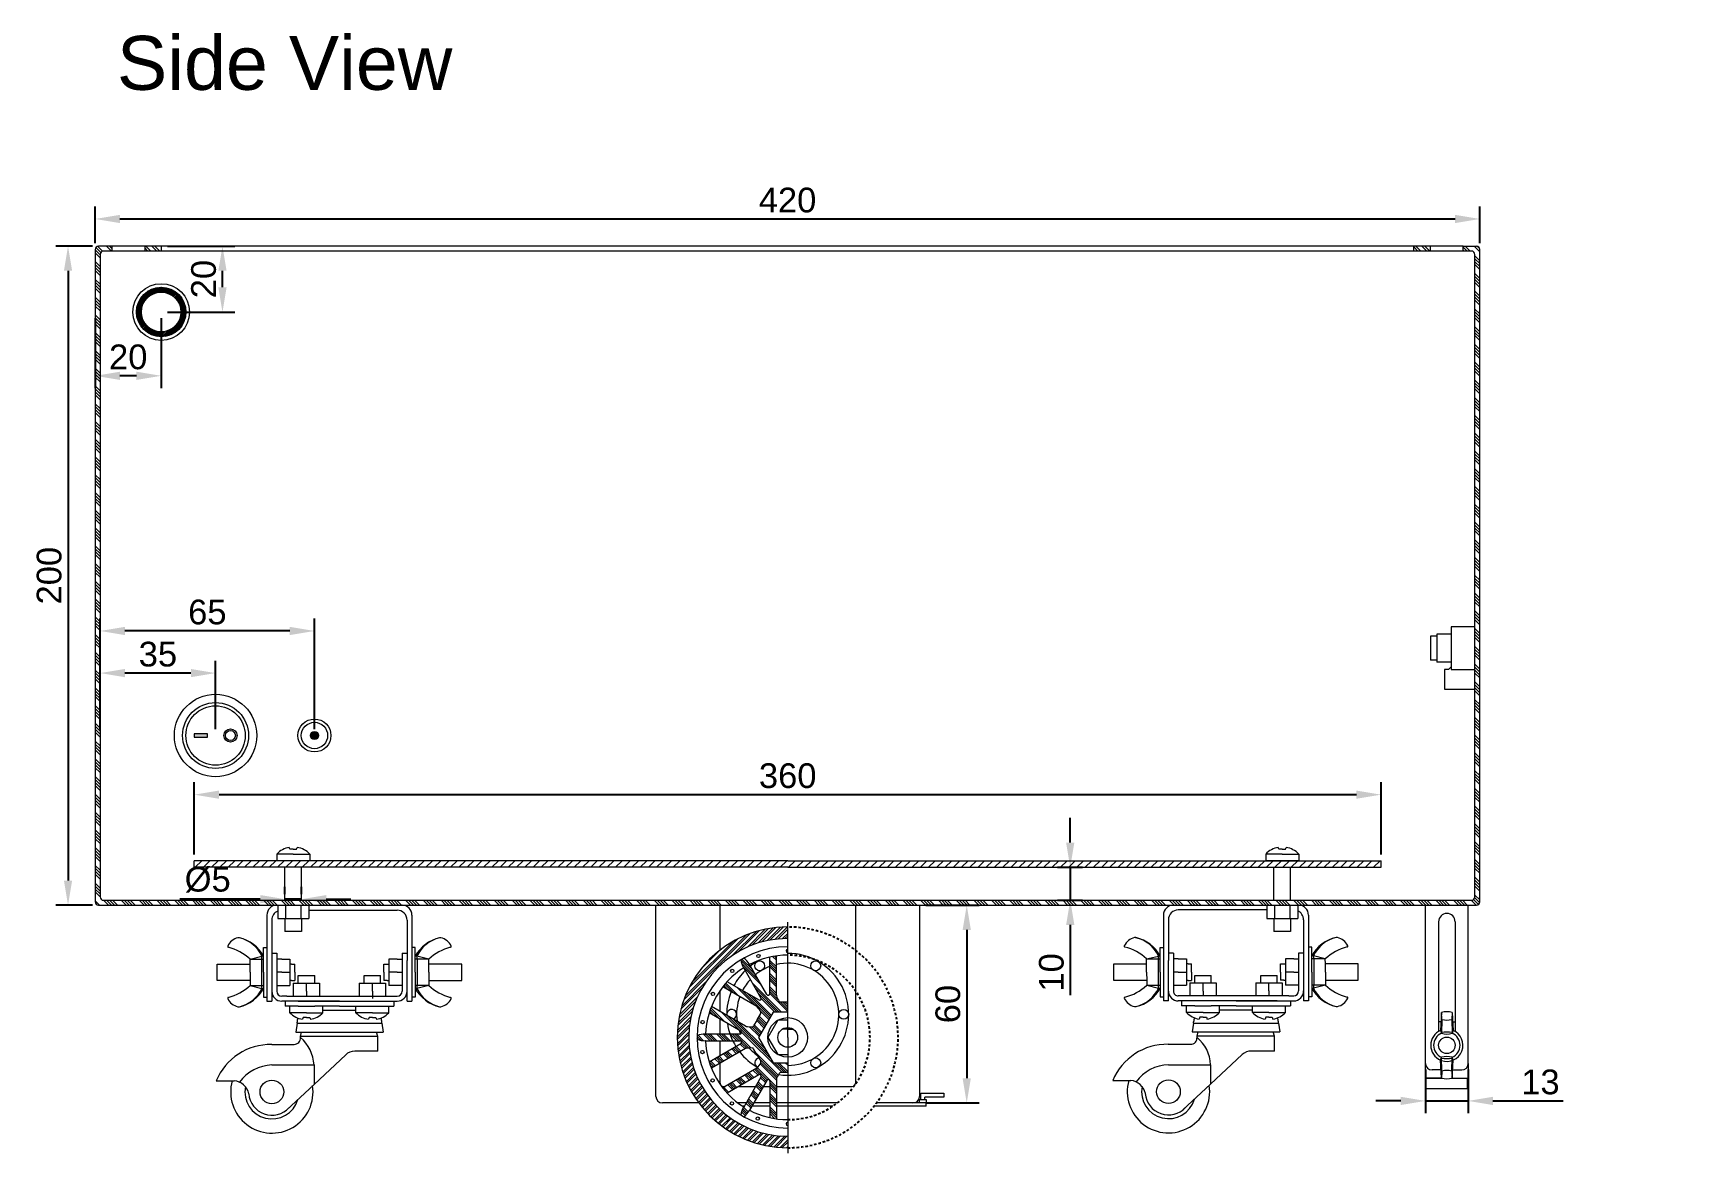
# Model space of a CAD drawing. Header units: millimetres. Extents: x 29 to 3003, y -283 to 1331.
# Drawn here: x 81 to 582, y 575 to 915 of the extents above; entities that cross this region are included whole.
import ezdxf

# ---------------------------------------------------------------- set-up
doc = ezdxf.new("R2010")
doc.units = ezdxf.units.MM
doc.linetypes.add('JIS_02_0.7', pattern=[1.35, 0.75, -0.6])
doc.linetypes.add('JIS_02_1.0', pattern=[2, 1, -1])
doc.layers.get('0').update_dxf_attribs({"lineweight": 9})
doc.layers.add('Dimensions', color=30, linetype='Continuous', lineweight=13)
doc.layers.add('Wheel', color=7, linetype='Continuous', lineweight=9)
doc.layers.add('Wheel Lines', color=7, linetype='JIS_02_1.0')
doc.styles.get("Standard").update_dxf_attribs({"font": 'arial.ttf'})
doc.dimstyles.new('ISO-25', dxfattribs={"dimscale": 3, "dimtxt": 2.5, "dimasz": 2.5, "dimexe": 1.25, "dimexo": 0.625, "dimtad": 1, "dimtxsty": 'Standard', "dimcen": 2.5, "dimadec": 0, "dimazin": 0, "dimtfac": 1, "dimtmove": 0, "dimatfit": 3, "dimfxl": 1, "dimarcsym": 0})

# ---------------------------------------------------------------- blocks, each defined once
blk = doc.blocks.new('Roda (Lado)')
for p, q in [((0, 0), (-16.5, 0)), ((-16.5, 0), (-16.5, -1.5)), ((0, 0), (16.5, 0)), ((16.5, 0), (16.5, -1.5)), ((-12.5, -1.5), (-16.5, -1.5)), ((-15, -3.5), (-15, -1.5)), ((-10, -3.5), (-15, -3.5)), ((-12.5, -1.5), (-7.5, -1.5)), ((-11, -4.97), (-11.2, -5.5)), ((-10, -4.97), (-11, -4.97)), ((-10, -3.5), (-5, -3.5)), ((-10, -4.97), (-9, -4.97)), ((-9, -4.97), (-8.8, -5.5)), ((0, -1.5), (-7.5, -1.5)), ((-5, -2.84), (-5, -1.5)), ((5, -2.84), (-5, -2.84)), ((-5, -3.5), (-5, -2.84)), ((0, -1.5), (16.5, -1.5)), ((5, -2.84), (5, -1.5)), ((5, -3.5), (5, -2.84)), ((10, -3.5), (5, -3.5)), ((9, -4.97), (8.8, -5.5)), ((10, -4.97), (9, -4.97)), ((10, -3.5), (15, -3.5)), ((10, -4.97), (11, -4.97)), ((11, -4.97), (11.2, -5.5)), ((15, -3.5), (15, -1.5)), ((-12.85, -6.72), (-13.26, -9.42)), ((-13.26, -9.42), (13.26, -9.42)), ((-12.85, -6.72), (-12.85, -6.34)), ((-12.85, -6.72), (12.85, -6.72)), ((-11.82, -10.7), (-11.53, -9.42)), ((11.63, -10.7), (11.26, -9.42)), ((12.85, -6.72), (12.85, -6.34)), ((12.85, -6.72), (13.26, -9.42)), ((-20.55, -13.16), (-13.76, -13.16)), ((11.63, -10.7), (-11.82, -10.7)), ((-11.82, -11.06), (-11.82, -10.7)), ((11.63, -15.22), (11.63, -10.7)), ((-20.51, -19.37), (-7.71, -19.37)), ((-7.71, -25.25), (1.89, -16.3)), ((-7.71, -19.37), (-7.71, -25.25)), ((11.63, -15.22), (4.62, -15.22)), ((-37.39, -24.17), (-31.94, -24.17)), ((-7.71, -25.25), (-16.11, -33.05))]:
    blk.add_line(p, q)
blk.add_circle((-20.49, -27.55), 3.59)
for centre, radius, start, end in [((-10.37, 0.69), 6.25, 222.1439, 262.3949), ((-9.63, 0.69), 6.25, 277.6051, 317.8561), ((9.63, 0.69), 6.25, 222.1439, 262.3949), ((10.37, 0.69), 6.25, 277.6051, 317.8561), ((-9.35, -6.34), 3.5, 159.7651, 180), ((9.35, -6.34), 3.5, 0, 20.2349), ((-20.84, -31.09), 17.94, 89.0762, 157.2925), ((-13.77, -11.2), 1.95, 270.2705, 4.1503), ((-19.31, -19.93), 11.61, 2.7683, 49.8413), ((-19.98, -32.22), 12.86, 92.1937, 143.5527), ((-20.49, -27.55), 8.18, 89.8843, 90.1157), ((-20.49, -27.55), 8.18, 89.8843, 90.1157), ((4.62, -19.22), 4, 90, 133), ((-20.49, -27.55), 12.5, 164.3045, 8.7551), ((-32.34, -29.09), 4.94, 11.6075, 85.3728), ((-20.49, -27.55), 8.18, 168.8662, 343.8135), ((-20.49, -27.55), 8.18, 168.8662, 343.8135), ((-20.49, -27.55), 7.04, 184.4613, 317.2353)]:
    blk.add_arc(centre, radius, start, end)
blk = doc.blocks.new('*D30')
at = {"layer": 'Defpoints', "color": 0, "transparency": 16777216}
for p in [(101, 850), (91.74, 650), (101, 650)]:
    blk.add_point(p, dxfattribs=at)
at = {"layer": 'Dimensions', "color": 0, "lineweight": -2, "transparency": 16777216}
for p, q in [((99.13, 850), (87.99, 850)), ((91.74, 842.5), (91.74, 657.5)), ((99.13, 650), (87.99, 650))]:
    blk.add_line(p, q, dxfattribs=at)
at = {"layer": 'Dimensions', "color": 0, "transparency": 16777216}
for points in [[(90.49, 842.5), (92.99, 842.5), (91.74, 850)], [(90.49, 657.5), (92.99, 657.5), (91.74, 650)]]:
    blk.add_solid(points, dxfattribs=at)
at = {"layer": 'Dimensions', "color": 0, "transparency": 16777216, "insert": (86.04, 750), "char_height": 7.5, "attachment_point": 5, "rotation": 90}
blk.add_mtext('200', dxfattribs=at)
blk = doc.blocks.new('*D31')
at = {"layer": 'Defpoints', "color": 0, "transparency": 16777216}
for p in [(520, 858.23), (100, 849), (520, 849)]:
    blk.add_point(p, dxfattribs=at)
at = {"layer": 'Dimensions', "color": 0, "lineweight": -2, "transparency": 16777216}
for p, q in [((100, 850.88), (100, 861.98)), ((520, 850.88), (520, 861.98)), ((107.5, 858.23), (512.5, 858.23))]:
    blk.add_line(p, q, dxfattribs=at)
at = {"layer": 'Dimensions', "color": 0, "transparency": 16777216}
for points in [[(107.5, 859.48), (107.5, 856.98), (100, 858.23)], [(512.5, 859.48), (512.5, 856.98), (520, 858.23)]]:
    blk.add_solid(points, dxfattribs=at)
at = {"layer": 'Dimensions', "color": 0, "transparency": 16777216, "insert": (310, 863.93), "char_height": 7.5, "attachment_point": 5}
blk.add_mtext('420', dxfattribs=at)
blk = doc.blocks.new('Screw Head (Side)')
for p, q in [((-5, -2), (-5, 0)), ((-5, 0), (5, 0)), ((5, -1.34), (5, 0)), ((0, -2), (-5, -2)), ((-1, -3.47), (-1.2, -4)), ((0, -3.47), (-1, -3.47)), ((0, -2), (5, -2)), ((0, -3.47), (1, -3.47)), ((1, -3.47), (1.2, -4)), ((5, -2), (5, -1.34))]:
    blk.add_line(p, q)
for centre, start, end in [((-0.37, 2.19), 222.1439, 262.3949), ((0.37, 2.19), 277.6051, 317.8561)]:
    blk.add_arc(centre, 6.25, start, end)
blk = doc.blocks.new('*D50')
at = {"layer": 'Defpoints', "color": 0, "transparency": 16777216}
for p in [(390.05, 661.5), (390.05, 651.5), (395.76, 651.5)]:
    blk.add_point(p, dxfattribs=at)
at = {"layer": 'Dimensions', "color": 0, "lineweight": -2, "transparency": 16777216}
for p, q in [((395.76, 669), (395.76, 676.5)), ((391.93, 661.5), (399.51, 661.5)), ((395.76, 661.5), (395.76, 651.5)), ((391.93, 651.5), (399.51, 651.5)), ((395.76, 644), (395.76, 622.74))]:
    blk.add_line(p, q, dxfattribs=at)
at = {"layer": 'Dimensions', "color": 0, "transparency": 16777216}
for points in [[(394.51, 669), (397.01, 669), (395.76, 661.5)], [(394.51, 644), (397.01, 644), (395.76, 651.5)]]:
    blk.add_solid(points, dxfattribs=at)
at = {"layer": 'Dimensions', "color": 0, "transparency": 16777216, "insert": (390.06, 629.62), "char_height": 7.5, "attachment_point": 5, "rotation": 90}
blk.add_mtext('10', dxfattribs=at)
blk = doc.blocks.new('*D55')
at = {"layer": 'Defpoints', "color": 0, "transparency": 16777216}
for p in [(503.5, 602), (516.5, 602), (516.5, 590.62)]:
    blk.add_point(p, dxfattribs=at)
at = {"layer": 'Dimensions', "color": 0, "lineweight": -2, "transparency": 16777216}
for p, q in [((503.5, 600.12), (503.5, 586.87)), ((516.5, 600.12), (516.5, 586.87)), ((496, 590.62), (488.5, 590.62)), ((503.5, 590.62), (516.5, 590.62)), ((524, 590.62), (545.29, 590.62))]:
    blk.add_line(p, q, dxfattribs=at)
at = {"layer": 'Dimensions', "color": 0, "transparency": 16777216}
for points in [[(496, 591.87), (496, 589.37), (503.5, 590.62)], [(524, 591.87), (524, 589.37), (516.5, 590.62)]]:
    blk.add_solid(points, dxfattribs=at)
at = {"layer": 'Dimensions', "color": 0, "transparency": 16777216, "insert": (538.39, 596.33), "char_height": 7.5, "attachment_point": 5}
blk.add_mtext('13', dxfattribs=at)
blk = doc.blocks.new('*D56')
at = {"layer": 'Defpoints', "color": 0, "transparency": 16777216}
for p in [(157.55, 651.83), (157.55, 651.5), (162.55, 651.5)]:
    blk.add_point(p, dxfattribs=at)
at = {"layer": 'Dimensions', "color": 0, "lineweight": -2, "transparency": 16777216}
for p, q in [((150.05, 651.83), (125.67, 651.83)), ((157.55, 653.38), (157.55, 655.58)), ((162.55, 651.83), (157.55, 651.83)), ((162.55, 653.38), (162.55, 655.58)), ((170.05, 651.83), (177.55, 651.83))]:
    blk.add_line(p, q, dxfattribs=at)
at = {"layer": 'Dimensions', "color": 0, "transparency": 16777216}
for points in [[(150.05, 653.08), (150.05, 650.58), (157.55, 651.83)], [(170.05, 653.08), (170.05, 650.58), (162.55, 651.83)]]:
    blk.add_solid(points, dxfattribs=at)
at = {"layer": 'Dimensions', "color": 0, "transparency": 16777216, "insert": (134.11, 657.75), "char_height": 7.5, "attachment_point": 5}
blk.add_mtext('%%C5', dxfattribs=at)
blk = doc.blocks.new('*D60')
at = {"layer": 'Defpoints', "color": 0, "transparency": 16777216}
for p in [(100, 830), (120, 830), (100, 810.64)]:
    blk.add_point(p, dxfattribs=at)
at = {"layer": 'Dimensions', "color": 0, "lineweight": -2, "transparency": 16777216}
for p, q in [((100, 828.12), (100, 806.89)), ((120, 828.12), (120, 806.89)), ((112.5, 810.64), (107.5, 810.64))]:
    blk.add_line(p, q, dxfattribs=at)
at = {"layer": 'Dimensions', "color": 0, "transparency": 16777216}
for points in [[(107.5, 811.89), (107.5, 809.39), (100, 810.64)], [(112.5, 811.89), (112.5, 809.39), (120, 810.64)]]:
    blk.add_solid(points, dxfattribs=at)
at = {"layer": 'Dimensions', "color": 0, "transparency": 16777216, "insert": (110, 816.34), "char_height": 7.5, "attachment_point": 5}
blk.add_mtext('20', dxfattribs=at)
blk = doc.blocks.new('*D61')
at = {"layer": 'Defpoints', "color": 0, "transparency": 16777216}
for p in [(120, 850), (138.59, 850), (120, 830)]:
    blk.add_point(p, dxfattribs=at)
at = {"layer": 'Dimensions', "color": 0, "lineweight": -2, "transparency": 16777216}
for p, q in [((121.88, 850), (142.34, 850)), ((138.59, 837.5), (138.59, 842.5)), ((121.88, 830), (142.34, 830))]:
    blk.add_line(p, q, dxfattribs=at)
at = {"layer": 'Dimensions', "color": 0, "transparency": 16777216}
for points in [[(137.34, 842.5), (139.84, 842.5), (138.59, 850)], [(137.34, 837.5), (139.84, 837.5), (138.59, 830)]]:
    blk.add_solid(points, dxfattribs=at)
at = {"layer": 'Dimensions', "color": 0, "transparency": 16777216, "insert": (132.89, 840), "char_height": 7.5, "attachment_point": 5, "rotation": 90}
blk.add_mtext('20', dxfattribs=at)
blk = doc.blocks.new('*D125')
at = {"layer": 'Defpoints', "color": 0, "transparency": 16777216}
for p in [(350.05, 650), (350.05, 590), (364.36, 590)]:
    blk.add_point(p, dxfattribs=at)
at = {"layer": 'Dimensions', "color": 0, "lineweight": -2, "transparency": 16777216}
for p, q in [((351.93, 650), (368.11, 650)), ((364.36, 642.5), (364.36, 597.5)), ((351.93, 590), (368.11, 590))]:
    blk.add_line(p, q, dxfattribs=at)
at = {"layer": 'Dimensions', "color": 0, "transparency": 16777216}
for points in [[(363.11, 642.5), (365.61, 642.5), (364.36, 650)], [(363.11, 597.5), (365.61, 597.5), (364.36, 590)]]:
    blk.add_solid(points, dxfattribs=at)
at = {"layer": 'Dimensions', "color": 0, "transparency": 16777216, "insert": (358.66, 620), "char_height": 7.5, "attachment_point": 5, "rotation": 90}
blk.add_mtext('60', dxfattribs=at)
blk = doc.blocks.new('*D132')
at = {"layer": 'Defpoints', "color": 0, "transparency": 16777216}
for p in [(490.05, 683.55), (130.05, 663.5), (490.05, 663.5)]:
    blk.add_point(p, dxfattribs=at)
at = {"layer": 'Dimensions', "color": 0, "lineweight": -2, "transparency": 16777216}
for p, q in [((130.05, 665.38), (130.05, 687.3)), ((490.05, 665.38), (490.05, 687.3)), ((137.55, 683.55), (482.55, 683.55))]:
    blk.add_line(p, q, dxfattribs=at)
at = {"layer": 'Dimensions', "color": 0, "transparency": 16777216}
for points in [[(137.55, 684.8), (137.55, 682.3), (130.05, 683.55)], [(482.55, 684.8), (482.55, 682.3), (490.05, 683.55)]]:
    blk.add_solid(points, dxfattribs=at)
at = {"layer": 'Dimensions', "color": 0, "transparency": 16777216, "insert": (310.05, 689.26), "char_height": 7.5, "attachment_point": 5}
blk.add_mtext('360', dxfattribs=at)
blk = doc.blocks.new('*D151')
at = {"layer": 'Defpoints', "color": 0, "transparency": 16777216}
for p in [(101.5, 720.44), (101.5, 701.5), (136.5, 701.5)]:
    blk.add_point(p, dxfattribs=at)
at = {"layer": 'Dimensions', "color": 0, "lineweight": -2, "transparency": 16777216}
for p, q in [((101.5, 703.38), (101.5, 724.19)), ((136.5, 703.38), (136.5, 724.19)), ((129, 720.44), (109, 720.44))]:
    blk.add_line(p, q, dxfattribs=at)
at = {"layer": 'Dimensions', "color": 0, "transparency": 16777216}
for points in [[(109, 721.69), (109, 719.19), (101.5, 720.44)], [(129, 721.69), (129, 719.19), (136.5, 720.44)]]:
    blk.add_solid(points, dxfattribs=at)
at = {"layer": 'Dimensions', "color": 0, "transparency": 16777216, "insert": (119, 726.14), "char_height": 7.5, "attachment_point": 5}
blk.add_mtext('35', dxfattribs=at)
blk = doc.blocks.new('*D160')
at = {"layer": 'Defpoints', "color": 0, "transparency": 16777216}
for p in [(101.5, 733.22), (101.5, 701.5), (166.5, 701.5)]:
    blk.add_point(p, dxfattribs=at)
at = {"layer": 'Dimensions', "color": 0, "lineweight": -2, "transparency": 16777216}
for p, q in [((101.5, 703.38), (101.5, 736.97)), ((166.5, 703.38), (166.5, 736.97)), ((159, 733.22), (109, 733.22))]:
    blk.add_line(p, q, dxfattribs=at)
at = {"layer": 'Dimensions', "color": 0, "transparency": 16777216}
for points in [[(109, 734.47), (109, 731.97), (101.5, 733.22)], [(159, 734.47), (159, 731.97), (166.5, 733.22)]]:
    blk.add_solid(points, dxfattribs=at)
at = {"layer": 'Dimensions', "color": 0, "transparency": 16777216, "insert": (134, 738.93), "char_height": 7.5, "attachment_point": 5}
blk.add_mtext('65', dxfattribs=at)

msp = doc.modelspace()

# ---------------------------------------------------------------- hatches: boundary and pattern name
h = msp.add_hatch()
h.set_pattern_fill('ANSI34', color=256, scale=0.2, angle=90)
h.set_pattern_definition([(135, (1927.8105, 184.0145), (-2.694077, -2.694077), []), (135, (1927.8105, 184.9125), (-2.694077, -2.694077), []), (135, (1927.8105, 185.8105), (-2.694077, -2.694077), []), (135, (1927.8105, 186.7086), (-2.694077, -2.694077), [])])
h.paths.add_polyline_path([(101.5, 847.5, -0.4142136), (102.5, 848.5), (105, 848.5), (105, 850), (101, 850, 0.4142136), (100, 849), (100, 750), (101.5, 750)])
h.paths.add_polyline_path([(101.5, 750), (100, 750), (100, 651, 0.4142136), (101, 650), (155.073, 650), (193.073, 650), (289.527, 650), (330.577, 650), (330.577, 651.5), (289.527, 651.5), (193.073, 651.5), (155.073, 651.5), (102.5, 651.5, -0.4142136), (101.5, 652.5)])
h.paths.add_polyline_path([(484.266, 651.5), (465.033, 651.5), (427.033, 651.5), (330.577, 651.5), (330.577, 650), (427.033, 650), (464.752, 650), (484.126, 650)])
h.paths.add_polyline_path([(520, 651), (520, 750), (518.5, 750), (518.5, 652.5, -0.4142136), (517.5, 651.5), (503.5, 651.5), (484.266, 651.5), (484.126, 650), (503.5, 650), (519, 650, 0.4142136)])
h.paths.add_polyline_path([(520, 849, 0.4142136), (519, 850), (515, 850), (515, 848.5), (517.5, 848.5, -0.4142136), (518.5, 847.5), (518.5, 750), (520, 750)])
h = msp.add_hatch()
h.set_pattern_fill('ANSI32', color=256, scale=0.2, angle=90)
h.paths.add_polyline_path([(505, 848.5), (505, 850), (500, 850), (500, 848.5)])
h.paths.add_polyline_path([(120, 848.5), (120, 850), (115, 850), (115, 848.5)])
h = msp.add_hatch()
h.set_pattern_fill('ANSI31', color=256, scale=0.1)
h.set_pattern_definition([(45, (514.9483, -162.0685), (-0.2245064, 0.2245064), [])])
h.paths.add_polyline_path([(112.5, 830, 1), (127.5, 830, 1)])
h.paths.add_polyline_path([(126, 830, -1), (114, 830, -1)], flags=16)
h = msp.add_hatch(color=256)
h.dxf.hatch_style = 1
h.paths.add_polyline_path([(139, 701.5, 1), (143, 701.5, 1)])
h.paths.add_polyline_path([(142.5, 701.5, -1), (139.5, 701.5, -1)], flags=16)
h.paths.add_polyline_path([(130, 702), (130, 701), (132, 701), (134, 701), (134, 702), (132, 702)])
h = msp.add_hatch(color=256)
h.dxf.hatch_style = 1
h.paths.add_polyline_path([(165.25, 701.5, 1), (167.75, 701.5, 1)])
h = msp.add_hatch()
h.set_pattern_fill('JIS_WOOD', color=256, scale=2.5)
h.set_pattern_definition([(45, (1927.8105, 184.0145), (-1.25, 1.25), [])])
h.paths.add_polyline_path([(490.052, 663.5), (310.052, 663.5), (130.052, 663.5), (130.052, 661.5), (310.052, 661.5), (490.052, 661.5)])
h.paths.add_polyline_path([(1362.5, 663.5), (1250, 663.5), (1137.5, 663.5), (1137.5, 661.5), (1160, 661.5), (1340, 661.5), (1362.5, 661.5)])
at = {"layer": 'Wheel'}
h = msp.add_hatch(dxfattribs=at)
h.set_pattern_fill('ANSI32', color=256, scale=0.15)
h.paths.add_polyline_path([(310.052, 639.896), (310.052, 643.396, 0.4142136), (276.552, 609.896, 0.4142136), (310.052, 576.396), (310.052, 579.896, -1)])
h = msp.add_hatch(dxfattribs=at)
h.set_pattern_fill('ANSI34', color=256, scale=0.15, angle=90)
h.set_pattern_definition([(135, (1927.8105, 184.0145), (-2.0205576, -2.0205576), []), (135, (1927.8105, 184.688), (-2.0205576, -2.0205576), []), (135, (1927.8105, 185.3615), (-2.0205576, -2.0205576), []), (135, (1927.8105, 186.035), (-2.0205576, -2.0205576), [])])
h.paths.add_polyline_path([(301.165, 609.896), (305.609, 617.592), (310.052, 617.592), (310.052, 620.592), (307.889, 620.592, -0.2504601), (307.473, 620.814, -0.0655656), (306.635, 622.512, -0.0819987), (306.609, 622.673), (306.609, 634.625, 0.0203601), (304.609, 634.263), (304.609, 623.19, -0.767327), (303.676, 622.94), (298.428, 632.029, 0.1219883), (296.737, 633.958, 0.0090917), (295.871, 633.458, 0.1220487), (296.697, 631.028), (301.944, 621.94, -0.767326), (301.261, 621.257), (291.672, 626.793, 0.0203601), (290.358, 625.242), (300.708, 619.267, -0.0819987), (300.834, 619.163, -0.0655656), (301.886, 617.589, -0.2504601), (301.871, 617.118), (300.789, 615.244), (299.707, 613.37, -0.2504601), (299.307, 613.121, -0.0655656), (297.418, 613.245, -0.0819987), (297.265, 613.302), (286.915, 619.278, 0.0203601), (286.228, 617.365), (295.817, 611.829, -0.767327), (295.567, 610.896), (285.072, 610.896, 0.1219883), (282.557, 610.396, 0.0090917), (282.557, 609.396, 0.1220487), (285.073, 608.896), (285.105, 608.896), (295.567, 608.896, -0.767326), (295.817, 607.963), (286.228, 602.427, 0.0203601), (286.915, 600.514), (297.265, 606.489, -0.0819987), (297.418, 606.547, -0.0655656), (299.307, 606.67, -0.2504601), (299.707, 606.422), (300.789, 604.548), (301.871, 602.674, -0.2504601), (301.886, 602.203, -0.0655656), (300.834, 600.629, -0.0819987), (300.708, 600.525), (290.358, 594.549, 0.0203601), (291.672, 592.998), (301.261, 598.535, -0.767327), (301.944, 597.852), (296.696, 588.763, 0.1219883), (295.871, 586.334, 0.0090917), (296.737, 585.834, 0.1220487), (298.429, 587.764), (303.676, 596.852, -0.767326), (304.609, 596.602), (304.609, 585.529, 0.0203601), (306.609, 585.167), (306.609, 597.119, -0.0819987), (306.635, 597.279, -0.0655656), (307.473, 598.978, -0.2504601), (307.889, 599.2), (310.052, 599.2), (310.052, 602.2), (305.609, 602.2)])

# ---------------------------------------------------------------- linework, layer by layer
for p, q in [((100, 849), (100, 651)), ((515, 850), (101, 850)), ((101.5, 847.5), (101.5, 652.5)), ((517.5, 848.5), (102.5, 848.5)), ((105, 850), (105, 848.5)), ((115, 850), (115, 848.5)), ((120, 850), (120, 848.5)), ((500, 848.5), (500, 850)), ((505, 848.5), (505, 850)), ((515, 848.5), (515, 850)), ((515, 850), (519, 850)), ((518.5, 652.5), (518.5, 847.5)), ((520, 651), (520, 849)), ((505, 731.6), (505, 724.4)), ((507, 731.6), (505, 731.6)), ((511.3, 732.2), (507, 732.2)), ((507, 732.2), (507, 723.8)), ((518.5, 734.5), (511.3, 734.5)), ((511.3, 734.5), (511.3, 721.5)), ((507, 724.4), (505, 724.4)), ((511.3, 723.8), (507, 723.8)), ((510.5, 721.5), (509.3, 721.5)), ((509.3, 721.5), (509.3, 715.6)), ((510.5, 721.5), (511.3, 722.3)), ((511.3, 721.5), (518.5, 721.5)), ((509.3, 715.6), (511.3, 715.6)), ((511.3, 715.6), (518.5, 715.6)), ((310.052, 663.5), (130.052, 663.5)), ((130.052, 661.5), (130.052, 663.5)), ((310.052, 661.5), (130.052, 661.5)), ((157.552, 651.5), (157.552, 661.5)), ((162.552, 651.5), (162.552, 661.5)), ((310.052, 663.5), (490.052, 663.5)), ((310.052, 661.5), (490.052, 661.5)), ((457.552, 651.5), (457.552, 661.5)), ((462.552, 651.5), (462.552, 661.5)), ((490.052, 661.5), (490.052, 663.5)), ((102.5, 651.5), (155.073, 651.5)), ((155.073, 651.5), (193.073, 651.5)), ((193.073, 651.5), (289.527, 651.5)), ((289.527, 651.5), (330.577, 651.5)), ((330.577, 651.5), (427.033, 651.5)), ((427.033, 651.5), (465.033, 651.5)), ((465.033, 651.5), (503.5, 651.5)), ((503.5, 651.5), (517.5, 651.5)), ((101, 650), (155.073, 650)), ((152.073, 647), (152.073, 631.146)), ((155.073, 650), (193.073, 650)), ((155.352, 650), (155.352, 646)), ((155.352, 646), (164.752, 646)), ((157.552, 646), (157.552, 645.5)), ((157.702, 650), (157.702, 646)), ((162.402, 650), (162.402, 646)), ((162.552, 646), (162.552, 645.5)), ((164.752, 650), (164.752, 646)), ((164.752, 648.5), (191.573, 648.5)), ((193.073, 650), (289.527, 650)), ((196.073, 647), (196.073, 620.896)), ((270.052, 592), (270.052, 650)), ((289.527, 650), (330.577, 650)), ((289.527, 636.372), (289.527, 650)), ((310.052, 650), (350.052, 650)), ((330.577, 650), (330.577, 596)), ((330.577, 650), (427.033, 650)), ((350.052, 650), (350.052, 592)), ((424.033, 646.998), (424.046, 620.955)), ((427.033, 650), (464.752, 650)), ((455.352, 648.576), (428.532, 648.562)), ((455.352, 650), (455.352, 646)), ((455.352, 646), (464.752, 646)), ((457.552, 646), (457.552, 645.5)), ((457.702, 650), (457.702, 646)), ((462.402, 650), (462.402, 646)), ((462.552, 646), (462.552, 645.5)), ((464.752, 650), (464.752, 646)), ((464.752, 650), (503.5, 650)), ((468.033, 647.002), (468.041, 631.228)), ((503.5, 602), (503.5, 650)), ((503.5, 650), (519, 650)), ((516.5, 602), (516.5, 650)), ((153.573, 645.5), (153.573, 633.198)), ((157.552, 645.5), (157.552, 642)), ((162.552, 642), (157.552, 642)), ((162.552, 645.5), (162.552, 642)), ((194.573, 645.5), (194.573, 633.198)), ((310.052, 643.396), (310.052, 644.819)), ((425.534, 645.56), (425.54, 633.258)), ((457.552, 645.5), (457.552, 642)), ((462.552, 642), (457.552, 642)), ((462.552, 645.5), (462.552, 642)), ((466.534, 645.582), (466.54, 633.28)), ((507.5, 645), (507.5, 611.69)), ((512.5, 645), (512.5, 611.69)), ((151.073, 629.646), (151.073, 637.146)), ((151.073, 637.146), (152.073, 637.146)), ((197.073, 637.146), (196.073, 637.146)), ((197.073, 629.646), (197.073, 637.146)), ((423.042, 629.705), (423.038, 637.205)), ((423.038, 637.205), (424.038, 637.205)), ((469.038, 637.229), (468.038, 637.228)), ((469.042, 629.729), (469.038, 637.229)), ((136.973, 627.146), (136.973, 632.146)), ((136.973, 632.146), (146.973, 632.146)), ((146.973, 633.646), (150.577, 634.525)), ((146.973, 632.146), (146.973, 633.646)), ((146.973, 633.646), (151.073, 633.646)), ((146.973, 629.646), (146.973, 632.146)), ((150.45, 633.646), (150.45, 632.146)), ((150.45, 632.146), (150.45, 627.146)), ((152.073, 631.146), (152.073, 626.146)), ((153.573, 635.415), (155.073, 635.415)), ((153.573, 633.198), (153.573, 623.896)), ((155.073, 635.415), (155.073, 625.396)), ((156.573, 633.646), (155.073, 633.646)), ((156.573, 633.646), (159.073, 633.646)), ((159.073, 633.646), (159.073, 625.646)), ((159.573, 632.146), (159.073, 632.146)), ((159.573, 632.146), (160.573, 632.146)), ((160.573, 629.646), (160.573, 632.146)), ((187.573, 629.646), (187.573, 632.146)), ((187.573, 632.146), (188.573, 632.146)), ((188.573, 632.146), (189.073, 632.146)), ((189.073, 633.646), (189.073, 625.646)), ((191.573, 633.646), (189.073, 633.646)), ((191.573, 633.646), (193.073, 633.646)), ((193.073, 635.415), (193.073, 625.396)), ((193.073, 635.415), (194.573, 635.415)), ((194.573, 623.896), (194.573, 633.198)), ((201.173, 633.646), (197.073, 633.646)), ((201.173, 633.646), (197.569, 634.525)), ((197.696, 633.646), (197.696, 632.146)), ((197.696, 632.146), (197.696, 627.146)), ((201.173, 632.146), (201.173, 633.646)), ((201.173, 629.646), (201.173, 632.146)), ((211.173, 632.146), (201.173, 632.146)), ((211.173, 627.146), (211.173, 632.146)), ((408.941, 632.197), (418.941, 632.203)), ((408.943, 627.197), (408.941, 632.197)), ((418.94, 633.703), (422.543, 634.584)), ((418.94, 633.703), (423.04, 633.705)), ((418.941, 632.203), (418.94, 633.703)), ((418.942, 629.703), (418.941, 632.203)), ((422.417, 633.704), (422.418, 632.204)), ((422.418, 632.204), (422.42, 627.204)), ((427.039, 635.476), (425.539, 635.475)), ((425.545, 623.956), (425.54, 633.258)), ((427.039, 635.476), (427.044, 625.457)), ((428.542, 633.707), (427.042, 633.707)), ((428.542, 633.707), (431.042, 633.707)), ((431.042, 633.707), (431.042, 625.707)), ((431.542, 632.207), (431.042, 632.207)), ((431.542, 632.207), (432.542, 632.207)), ((432.542, 629.707), (432.542, 632.207)), ((459.542, 629.727), (459.542, 632.227)), ((459.542, 632.227), (460.542, 632.227)), ((460.542, 632.227), (461.042, 632.227)), ((461.042, 633.727), (461.042, 625.727)), ((463.542, 633.727), (461.042, 633.727)), ((463.542, 633.727), (465.042, 633.727)), ((466.539, 635.497), (465.039, 635.496)), ((465.039, 635.496), (465.044, 625.477)), ((466.54, 633.28), (466.545, 623.978)), ((468.041, 631.228), (468.044, 626.228)), ((473.14, 633.731), (469.04, 633.729)), ((473.14, 633.731), (469.535, 634.608)), ((469.663, 633.729), (469.663, 632.229)), ((469.663, 632.229), (469.666, 627.229)), ((473.141, 632.231), (473.14, 633.731)), ((483.141, 632.236), (473.141, 632.231)), ((473.142, 629.731), (473.141, 632.231)), ((483.143, 627.236), (483.141, 632.236)), ((146.973, 627.146), (136.973, 627.146)), ((146.973, 629.646), (146.973, 627.146)), ((146.973, 627.146), (146.973, 625.646)), ((150.45, 627.146), (150.45, 625.646)), ((151.073, 629.646), (151.073, 622.146)), ((152.073, 626.146), (152.073, 620.896)), ((156.573, 629.646), (155.073, 629.646)), ((156.573, 629.646), (159.073, 629.646)), ((159.573, 627.146), (159.073, 627.146)), ((159.573, 627.146), (160.573, 627.146)), ((160.073, 626.396), (164.073, 626.396)), ((160.073, 626.396), (160.073, 623.896)), ((160.573, 629.646), (160.573, 627.146)), ((161.573, 626.396), (161.573, 628.627)), ((161.573, 628.627), (166.573, 628.627)), ((164.073, 626.396), (168.073, 626.396)), ((164.073, 623.896), (164.073, 626.396)), ((166.573, 626.396), (166.573, 628.627)), ((168.073, 626.396), (168.073, 623.896)), ((180.073, 626.396), (184.073, 626.396)), ((180.073, 626.396), (180.073, 623.896)), ((181.573, 626.396), (181.573, 628.627)), ((181.573, 628.627), (186.573, 628.627)), ((184.073, 626.396), (188.073, 626.396)), ((184.073, 623.896), (184.073, 626.396)), ((186.573, 626.396), (186.573, 628.627)), ((187.573, 629.646), (187.573, 627.146)), ((188.573, 627.146), (187.573, 627.146)), ((188.073, 626.396), (188.073, 623.896)), ((188.573, 627.146), (189.073, 627.146)), ((191.573, 629.646), (189.073, 629.646)), ((191.573, 629.646), (193.073, 629.646)), ((197.073, 629.646), (197.073, 622.146)), ((197.696, 627.146), (197.696, 625.646)), ((201.173, 629.646), (201.173, 627.146)), ((201.173, 627.146), (201.173, 625.646)), ((201.173, 627.146), (211.173, 627.146)), ((418.943, 627.203), (408.943, 627.197)), ((418.942, 629.703), (418.943, 627.203)), ((418.943, 627.203), (418.944, 625.703)), ((418.944, 625.703), (423.044, 625.705)), ((418.944, 625.703), (422.548, 624.826)), ((422.42, 627.204), (422.421, 625.704)), ((423.042, 629.705), (423.046, 622.205)), ((428.542, 629.707), (427.042, 629.707)), ((427.042, 625.707), (428.542, 625.707)), ((428.542, 629.707), (431.042, 629.707)), ((428.542, 625.707), (431.042, 625.707)), ((431.542, 627.207), (431.042, 627.207)), ((431.542, 627.207), (432.542, 627.207)), ((432.046, 626.462), (436.046, 626.462)), ((432.046, 626.462), (432.046, 623.962)), ((432.542, 629.707), (432.542, 627.207)), ((433.546, 626.462), (433.546, 628.693)), ((433.546, 628.693), (438.546, 628.693)), ((436.046, 626.462), (440.046, 626.462)), ((436.046, 623.962), (436.046, 626.462)), ((438.546, 626.462), (438.546, 628.693)), ((440.046, 626.462), (440.046, 623.962)), ((452.046, 626.472), (456.046, 626.472)), ((452.046, 626.472), (452.046, 623.972)), ((453.546, 626.472), (453.546, 628.703)), ((453.546, 628.703), (458.546, 628.703)), ((456.046, 626.472), (460.046, 626.472)), ((456.046, 623.972), (456.046, 626.472)), ((458.546, 626.472), (458.546, 628.703)), ((459.542, 629.727), (459.542, 627.227)), ((460.542, 627.227), (459.542, 627.227)), ((460.046, 626.472), (460.046, 623.972)), ((460.542, 627.227), (461.042, 627.227)), ((463.542, 629.727), (461.042, 629.727)), ((463.542, 625.727), (461.042, 625.727)), ((463.542, 629.727), (465.042, 629.727)), ((465.042, 625.727), (463.542, 625.727)), ((468.044, 626.228), (468.046, 620.978)), ((469.042, 629.729), (469.046, 622.229)), ((473.144, 625.731), (469.044, 625.729)), ((473.144, 625.731), (469.541, 624.85)), ((469.666, 627.229), (469.667, 625.729)), ((473.142, 629.731), (473.143, 627.231)), ((473.143, 627.231), (483.143, 627.236)), ((473.143, 627.231), (473.144, 625.731)), ((146.973, 625.646), (150.577, 624.767)), ((146.973, 625.646), (151.073, 625.646)), ((151.073, 622.146), (152.073, 622.146)), ((152.073, 620.896), (153.573, 620.896)), ((153.573, 623.896), (153.573, 620.896)), ((155.073, 625.646), (156.573, 625.646)), ((155.073, 625.396), (155.073, 623.896)), ((156.573, 625.646), (159.073, 625.646)), ((158.073, 622.396), (156.573, 622.396)), ((161.573, 620.896), (156.573, 620.896)), ((158.073, 622.396), (160.073, 622.396)), ((160.073, 623.896), (160.073, 622.396)), ((160.073, 622.396), (164.073, 622.396)), ((161.573, 620.896), (186.573, 620.896)), ((164.073, 623.896), (164.073, 622.396)), ((164.073, 622.396), (168.073, 622.396)), ((168.073, 623.896), (168.073, 622.396)), ((168.073, 622.396), (190.073, 622.396)), ((180.073, 623.896), (180.073, 622.396)), ((184.073, 623.896), (184.073, 622.396)), ((184.073, 622.396), (184.073, 621.709)), ((186.573, 620.896), (191.573, 620.896)), ((188.073, 623.896), (188.073, 622.396)), ((191.573, 625.646), (189.073, 625.646)), ((190.073, 622.396), (191.573, 622.396)), ((193.073, 625.646), (191.573, 625.646)), ((193.073, 625.396), (193.073, 623.896)), ((194.573, 620.896), (194.573, 623.896)), ((194.573, 620.896), (196.073, 620.896)), ((197.073, 622.146), (196.073, 622.146)), ((201.173, 625.646), (197.073, 625.646)), ((201.173, 625.646), (197.569, 624.767)), ((289.527, 617.77), (289.527, 624.112)), ((423.046, 622.205), (424.046, 622.205)), ((425.546, 620.956), (424.046, 620.955)), ((425.546, 620.956), (425.545, 623.956)), ((427.044, 625.457), (427.045, 623.957)), ((430.046, 622.458), (428.546, 622.458)), ((433.546, 620.96), (428.546, 620.958)), ((462.046, 622.475), (430.046, 622.458)), ((432.046, 623.962), (432.046, 622.462)), ((458.546, 620.973), (433.546, 620.96)), ((436.046, 623.962), (436.046, 622.462)), ((440.046, 623.962), (440.046, 622.462)), ((452.046, 623.972), (452.046, 622.472)), ((456.046, 623.972), (456.046, 622.472)), ((458.546, 620.973), (463.546, 620.976)), ((460.046, 623.972), (460.046, 622.472)), ((462.046, 622.475), (463.546, 622.476)), ((465.044, 625.477), (465.045, 623.977)), ((466.545, 623.978), (466.546, 620.978)), ((468.046, 620.978), (466.546, 620.978)), ((469.046, 622.229), (468.046, 622.228)), ((508.391, 617.487), (508.106, 611.996)), ((508.5, 615.326), (508.391, 617.487)), ((511.609, 617.487), (511.5, 615.311)), ((511.609, 617.487), (511.894, 611.996)), ((289.527, 610.896), (289.527, 615.46)), ((311.71, 612.396), (308.394, 612.396)), ((310.052, 612.396), (311.71, 612.396)), ((508.241, 614.595), (507.5, 614.595)), ((508.106, 611.996), (508.366, 611.151)), ((508.5, 615.326), (508.366, 611.151)), ((511.5, 615.326), (511.634, 611.151)), ((511.894, 611.996), (511.634, 611.151)), ((511.759, 614.595), (512.5, 614.595)), ((289.527, 604.331), (289.527, 608.896)), ((289.527, 596), (289.527, 602.022)), ((503.5, 600), (503.5, 602)), ((508.106, 603.004), (508.366, 603.849)), ((508.391, 597.513), (508.106, 603.004)), ((508.5, 599.674), (508.366, 603.849)), ((511.5, 599.674), (511.634, 603.849)), ((511.609, 597.513), (511.894, 603.004)), ((511.894, 603.004), (511.634, 603.849)), ((516.5, 602), (516.5, 600)), ((503.5, 600), (503.5, 597.5)), ((508.449, 597.5), (503.5, 597.5)), ((508.262, 600), (505.5, 600)), ((508.5, 599.674), (508.391, 597.513)), ((511.5, 599.674), (511.609, 597.513)), ((511.551, 597.5), (516.5, 597.5)), ((511.738, 600), (514.5, 600)), ((516.5, 600), (516.5, 597.5)), ((290.527, 595), (291.139, 595)), ((295.139, 595), (300.297, 595)), ((302.607, 595), (304.609, 595)), ((306.609, 595), (329.577, 595)), ((350.052, 590), (350.052, 591)), ((350.052, 591), (352.052, 591)), ((350.452, 591), (350.452, 593)), ((350.452, 593), (357.452, 593)), ((351.652, 591), (351.652, 591.8)), ((357.452, 591.8), (351.652, 591.8)), ((352.052, 591), (352.052, 590)), ((357.452, 593), (357.452, 591.8)), ((283.1, 590), (272.052, 590)), ((297.411, 590), (294.968, 590)), ((296.833, 589), (296.387, 589)), ((304.609, 589), (299.143, 589)), ((304.609, 590), (299.72, 590)), ((325.136, 590), (306.609, 590)), ((323.717, 589), (306.609, 589)), ((352.052, 589), (336.236, 589)), ((348.052, 590), (337.004, 590)), ((352.052, 590), (337.004, 590)), ((352.052, 589), (352.052, 590)), ((310.052, 576.396), (310.052, 574.811))]:
    msp.add_line(p, q)
msp.add_lwpolyline([(130, 702), (130, 701), (132, 701), (134, 701), (134, 702), (132, 702)], close=True)
msp.add_lwpolyline([(511.551, 597.5), (516.2, 597.5), (516.2, 594.325), (503.5, 594.325), (503.5, 597.5), (508.449, 597.5)])
for centre, radius in [((120, 830), 8.6), ((120, 830), 7.5), ((120, 830), 6), ((136.5, 701.5), 12.5), ((136.5, 701.5), 10), ((136.5, 701.5), 9), ((166.5, 701.5), 5), ((141, 701.5), 2), ((141, 701.5), 1.5), ((166.5, 701.5), 4), ((166.5, 701.5), 1.25), ((301.552, 631.618), 1.5), ((318.552, 631.618), 1.5), ((310.052, 609.896), 6), ((327.052, 616.896), 1.5), ((310.052, 609.896), 3), ((510, 607.5), 2.5), ((318.552, 602.173), 1.5)]:
    msp.add_circle(centre, radius)
for centre, radius, start, end in [((101, 849), 1, 90, 180), ((102.5, 847.5), 1, 90, 180), ((517.5, 847.5), 1, 0, 90), ((519, 849), 1, 0, 90), ((101, 651), 1, 180, 270), ((102.5, 652.5), 1, 180, 270), ((517.5, 652.5), 1, 270, 0), ((519, 651), 1, 270, 0), ((155.073, 647), 3, 90, 180), ((156.573, 645.5), 3, 114.01523, 180), ((191.573, 645.5), 3, 360, 90), ((193.073, 647), 3, 0, 90), ((427.033, 647), 3, 90, 180.02989), ((428.534, 645.562), 3, 90.02989, 180.02989), ((463.534, 645.58), 3, 0.02989, 66.0334), ((465.033, 647), 3, 0.02989, 90), ((510, 645), 2.5, 0, 180), ((140.417, 637.495), 0.25, 155.44459, 255.99437), ((144.245, 635.746), 4.459, 102.42461, 155.44459), ((136.736, 622.738), 14.959, 46.81562, 75.99437), ((143.501, 639.125), 1, 76.60648, 102.42461), ((143.508, 639.126), 1, 77.5244, 102.30535), ((141.35, 629.372), 10.99, 27.7816, 77.5244), ((141.381, 630.219), 10.155, 25.08976, 76.60648), ((206.796, 629.372), 10.99, 102.4756, 152.2184), ((206.766, 630.219), 10.155, 103.39352, 154.91024), ((211.411, 622.738), 14.959, 104.00563, 133.18438), ((204.645, 639.125), 1, 77.57539, 103.39352), ((204.638, 639.126), 1, 77.69465, 102.4756), ((203.901, 635.746), 4.459, 24.55541, 77.57539), ((207.73, 637.495), 0.25, 284.00563, 24.55541), ((412.381, 637.549), 0.25, 155.47447, 256.02425), ((416.211, 635.801), 4.459, 102.4545, 155.47447), ((408.708, 622.79), 14.959, 46.84551, 76.02425), ((415.465, 639.179), 1, 76.63637, 102.4545), ((415.472, 639.181), 1, 77.55429, 102.33523), ((413.319, 629.426), 10.99, 27.81149, 77.55429), ((413.349, 630.273), 10.155, 25.11965, 76.63637), ((478.765, 629.46), 10.99, 102.50549, 152.24828), ((478.734, 630.307), 10.155, 103.4234, 154.94012), ((483.383, 622.829), 14.959, 104.03552, 133.21426), ((476.609, 639.211), 1, 77.60528, 103.4234), ((476.602, 639.213), 1, 77.72454, 102.50549), ((475.866, 635.833), 4.459, 24.5853, 77.60528), ((479.694, 637.584), 0.25, 284.03552, 24.5853), ((152.497, 633.799), 2.053, 159.29873, 184.28206), ((150.741, 633.144), 1.39, 76.19958, 96.79374), ((197.405, 633.144), 1.39, 83.20626, 103.80042), ((195.649, 633.799), 2.053, 355.71794, 20.70127), ((310.052, 616.896), 18.5, 116.33735, 127.76643), ((310.052, 616.896), 15.5, 110.55994, 129.2818), ((310.052, 616.896), 15.5, 270, 102.83563), ((310.052, 616.896), 18.5, 261.26615, 90), ((424.464, 633.859), 2.053, 159.32861, 184.31195), ((422.708, 633.203), 1.39, 76.22947, 96.82362), ((469.372, 633.227), 1.39, 83.23615, 103.83031), ((467.615, 633.881), 2.053, 355.74783, 20.73116), ((310.052, 616.896), 18.5, 134.07786, 151.91676), ((310.052, 616.896), 15.5, 136.87708, 152.28792), ((408.701, 636.605), 14.959, 284.03552, 313.21426), ((424.468, 625.552), 2.053, 175.74783, 200.73116), ((467.62, 625.575), 2.053, 339.32861, 4.31195), ((483.376, 636.644), 14.959, 226.84551, 256.02425), ((140.417, 621.796), 0.25, 104.00563, 204.55541), ((144.245, 623.546), 4.459, 204.55541, 257.57539), ((136.736, 636.554), 14.959, 284.00563, 313.18438), ((141.35, 629.92), 10.99, 282.4756, 332.2184), ((141.381, 629.073), 10.155, 283.39352, 334.91024), ((152.497, 625.493), 2.053, 175.71794, 200.70127), ((150.741, 626.148), 1.39, 263.20626, 283.80042), ((156.573, 623.896), 3, 180, 270), ((156.573, 623.896), 1.5, 180, 270), ((191.573, 623.896), 1.5, 270, 0), ((191.573, 623.896), 3, 270, 360), ((197.405, 626.148), 1.39, 256.19958, 276.79374), ((206.796, 629.92), 10.99, 207.7816, 257.5244), ((195.649, 625.493), 2.053, 339.29873, 4.28206), ((206.766, 629.073), 10.155, 205.08976, 256.60648), ((211.411, 636.554), 14.959, 226.81562, 255.99437), ((203.901, 623.546), 4.459, 282.42461, 335.44459), ((207.73, 621.796), 0.25, 335.44459, 75.99437), ((310.052, 616.896), 18.5, 158.13787, 180.91828), ((310.052, 616.896), 15.5, 159.72697, 187.82582), ((412.389, 621.85), 0.25, 104.03552, 204.5853), ((416.217, 623.601), 4.459, 204.5853, 257.60528), ((413.319, 629.974), 10.99, 282.50549, 332.24828), ((413.35, 629.127), 10.155, 283.4234, 334.94012), ((422.712, 626.206), 1.39, 263.23615, 283.83031), ((428.545, 623.958), 3, 180.02989, 270.02989), ((428.545, 623.958), 1.5, 180.02989, 270.02989), ((463.545, 623.976), 3, 270.02989, 0.02989), ((463.545, 623.976), 1.5, 270.02989, 0.02989), ((469.375, 626.231), 1.39, 256.22947, 276.82362), ((478.765, 630.008), 10.99, 207.81149, 257.55429), ((478.735, 629.161), 10.155, 205.11965, 256.63637), ((475.873, 623.632), 4.459, 282.4545, 335.47447), ((479.702, 621.885), 0.25, 335.47447, 76.02425), ((143.501, 620.167), 1, 257.57539, 283.39352), ((143.508, 620.166), 1, 257.69465, 282.4756), ((204.645, 620.167), 1, 256.60648, 282.42461), ((204.638, 620.166), 1, 257.5244, 282.30535), ((293.052, 616.896), 1.5, 287.9032, 192.0968), ((415.475, 620.222), 1, 257.60528, 283.4234), ((415.482, 620.221), 1, 257.72454, 282.50549), ((476.619, 620.254), 1, 256.63637, 282.4545), ((476.612, 620.253), 1, 257.55429, 282.33523), ((510, 610.676), 6.998, 76.71204, 103.28796), ((310.052, 616.896), 18.5, 188.45671, 211.91676), ((310.052, 616.896), 15.5, 197.92731, 202.64065), ((510, 607.5), 4.879, 112.84661, 247.15339), ((510, 607.5), 4, 114.11814, 245.88186), ((509.978, 616.767), 5.855, 254.00988, 286.43244), ((510, 602.634), 8.891, 79.47559, 100.51871), ((510, 607.5), 4.879, 250.81107, 67.15339), ((510, 607.5), 7.953, 100.87101, 100.87463), ((510, 622.188), 7.039, 257.69614, 282.30386), ((510, 607.5), 4, 294.11814, 65.88186), ((310.052, 616.896), 15.5, 221.26375, 233.66888), ((310.052, 616.896), 18.5, 218.13787, 240.58023), ((301.552, 602.173), 1.5, 99.46051, 247.24672), ((505.5, 602), 2, 180, 270), ((509.978, 598.233), 5.855, 73.56756, 105.99012), ((510, 612.366), 8.891, 259.48129, 280.52441), ((514.5, 602), 2, 270, 0), ((290.527, 596), 1, 180, 270), ((329.577, 596), 1, 270, 0), ((510, 604.324), 6.998, 256.71204, 283.28796), ((510, 592.812), 7.039, 77.69614, 102.30386), ((272.052, 592), 2, 180, 270), ((348.052, 592), 2, 270, 0)]:
    msp.add_arc(centre, radius, start, end)
for p, q in [((310.052, 609.896), (310.052, 643.396)), ((292.444, 638.395), (292.436, 638.408)), ((301.944, 621.94), (296.703, 631.018)), ((303.676, 622.94), (298.434, 632.019)), ((304.609, 623.19), (304.609, 634.263)), ((306.609, 622.673), (306.609, 634.625)), ((301.261, 621.257), (291.672, 626.793)), ((300.708, 619.267), (290.358, 625.242)), ((295.817, 611.829), (286.228, 617.365)), ((297.265, 613.302), (286.915, 619.278)), ((300.789, 615.244), (301.871, 617.118)), ((305.609, 617.592), (301.165, 609.896)), ((310.052, 617.592), (305.609, 617.592)), ((310.052, 620.592), (307.889, 620.592)), ((280.069, 610.896), (280.052, 610.896)), ((295.567, 610.896), (285.084, 610.896)), ((300.789, 615.244), (299.707, 613.37)), ((307.052, 615.092), (304.052, 609.896)), ((310.052, 615.092), (307.052, 615.092)), ((285.105, 608.896), (285.085, 608.896)), ((285.105, 608.896), (295.567, 608.896)), ((295.817, 607.963), (286.228, 602.427)), ((297.265, 606.489), (286.915, 600.514)), ((300.789, 604.548), (299.707, 606.422)), ((301.165, 609.896), (305.609, 602.2)), ((304.052, 609.896), (307.052, 604.7)), ((310.052, 609.896), (310.052, 576.396)), ((300.789, 604.548), (301.871, 602.674)), ((305.609, 602.2), (310.052, 602.2)), ((307.052, 604.7), (310.052, 604.7)), ((300.708, 600.525), (290.358, 594.549)), ((301.261, 598.535), (291.672, 592.998)), ((301.944, 597.852), (296.702, 588.772)), ((303.676, 596.852), (298.434, 587.774)), ((304.609, 596.602), (304.609, 585.529)), ((306.609, 597.119), (306.609, 585.167)), ((310.052, 599.2), (307.889, 599.2))]:
    msp.add_line(p, q, dxfattribs=at)
for centre in [(301.159, 634.593), (293.249, 630.063), (287.365, 623.099), (284.217, 614.543), (284.186, 605.427), (287.274, 596.85), (293.11, 589.846), (300.989, 585.26)]:
    msp.add_circle(centre, 0.5, dxfattribs=at)
for centre, radius, start, end in [((310.052, 609.896), 33.5, 90, 270), ((310.052, 609.896), 30, 90, 270), ((310.052, 609.896), 27.5, 90, 270), ((310.052, 636.146), 0.5, 90, 270), ((310.052, 609.896), 24.967, 122.29531, 177.70455), ((301.187, 633.908), 5.334, 184.84771, 212.56404), ((296.27, 630.768), 0.5, 29.99986, 32.56404), ((293.69, 629.58), 5.334, 27.44899, 55.15229), ((298.867, 632.269), 0.5, 207.44899, 210), ((310.052, 609.896), 24.967, 90, 117.70455), ((301.511, 621.69), 0.5, 240, 29.99986), ((304.109, 623.19), 0.5, 210, 0), ((307.109, 622.673), 0.5, 180, 198.75076), ((313.501, 624.843), 7.251, 198.75076, 213.7558), ((307.889, 621.092), 0.5, 213.7558, 270), ((300.458, 618.834), 0.5, 41.24924, 60), ((295.383, 614.383), 7.251, 26.2442, 41.24924), ((301.438, 617.368), 0.5, 330, 26.2442), ((284.824, 605.567), 5.334, 87.44899, 115.15229), ((285.084, 611.396), 0.5, 267.44899, 270), ((295.567, 611.396), 0.5, 270, 60), ((297.515, 613.735), 0.5, 240, 258.75076), ((298.832, 620.356), 7.251, 258.75076, 273.7558), ((299.274, 613.62), 0.5, 273.7558, 330), ((284.824, 614.224), 5.334, 244.84771, 272.56404), ((285.085, 608.396), 0.5, 89.99986, 92.56404), ((310.052, 609.896), 24.967, 182.29531, 237.70455), ((295.567, 608.396), 0.5, 300, 89.99986), ((297.515, 606.056), 0.5, 101.24924, 120), ((298.832, 599.435), 7.251, 86.2442, 101.24924), ((299.274, 606.172), 0.5, 30, 86.2442), ((300.458, 600.958), 0.5, 300, 318.75076), ((295.383, 605.409), 7.251, 318.75076, 333.7558), ((301.438, 602.424), 0.5, 333.7558, 30), ((301.511, 598.102), 0.5, 330, 120), ((304.109, 596.602), 0.5, 0, 149.99986), ((307.109, 597.119), 0.5, 161.24924, 180), ((313.501, 594.949), 7.251, 146.2442, 161.24924), ((307.889, 598.7), 0.5, 90, 146.2442), ((301.187, 585.883), 5.334, 147.44899, 175.15229), ((296.269, 589.022), 0.5, 327.44899, 330), ((293.69, 590.212), 5.334, 304.84771, 332.56404), ((298.868, 587.524), 0.5, 149.99986, 152.56404), ((310.052, 609.896), 24.967, 242.29531, 270), ((310.052, 583.646), 0.5, 90, 270)]:
    msp.add_arc(centre, radius, start, end, dxfattribs=at)
at = {"layer": 'Wheel Lines', "linetype": 'JIS_02_0.7'}
for radius in [33.5, 24.967]:
    msp.add_arc((310.052, 609.896), radius, 270, 90, dxfattribs=at)

# ---------------------------------------------------------------- block references
at = {"rotation": 180}
for p in [(160.052, 663.5), (460.052, 663.5)]:
    msp.add_blockref('Screw Head (Side)', p, dxfattribs=at)
for p in [(174.073, 620.896), (446.046, 620.967)]:
    msp.add_blockref('Roda (Lado)', p)

# ---------------------------------------------------------------- texts
msp.add_text('Side View', height=16.3799).set_placement((106.571, 897.415))

# ---------------------------------------------------------------- dimensions: what is measured, and where the dimension line sits
at = {"layer": 'Dimensions'}
for base, p1, p2, picture, middle in [((520, 858.227), (100, 849), (520, 849), '*D31', (310, 863.931)), ((100, 810.64), (120, 830), (100, 830), '*D60', (110, 816.344)), ((101.5, 733.221), (166.5, 701.5), (101.5, 701.5), '*D160', (134, 738.926)), ((101.5, 720.438), (136.5, 701.5), (101.5, 701.5), '*D151', (119, 726.145)), ((490.052, 683.55), (130.052, 663.5), (490.052, 663.5), '*D132', (310.052, 689.256)), ((516.5, 590.622), (503.5, 602), (516.5, 602), '*D55', (538.394, 596.328))]:
    dim = msp.add_linear_dim(base=base, p1=p1, p2=p2, dimstyle='ISO-25', dxfattribs=at)
    dim.commit()
    dim.dimension.update_dxf_attribs({"geometry": picture, "text_midpoint": middle})
for base, p1, p2, picture, middle in [((91.74, 650), (101, 850), (101, 650), '*D30', (86.035, 750)), ((138.595, 850), (120, 830), (120, 850), '*D61', (132.891, 840)), ((395.761, 651.5), (390.052, 661.5), (390.052, 651.5), '*D50', (390.057, 629.619)), ((364.361, 590), (350.052, 650), (350.052, 590), '*D125', (358.657, 620))]:
    dim = msp.add_linear_dim(base=base, p1=p1, p2=p2, angle=90, dimstyle='ISO-25', dxfattribs=at)
    dim.commit()
    dim.dimension.update_dxf_attribs({"geometry": picture, "text_midpoint": middle})
dim = msp.add_linear_dim(base=(157.552, 651.831), p1=(162.552, 651.5), p2=(157.552, 651.5), text='%%C<>', dimstyle='ISO-25', dxfattribs=at)
dim.commit()
dim.dimension.update_dxf_attribs({"geometry": '*D56', "text_midpoint": (134.111, 651.831), "dimtype": 160})

doc.saveas('drawing.dxf')
